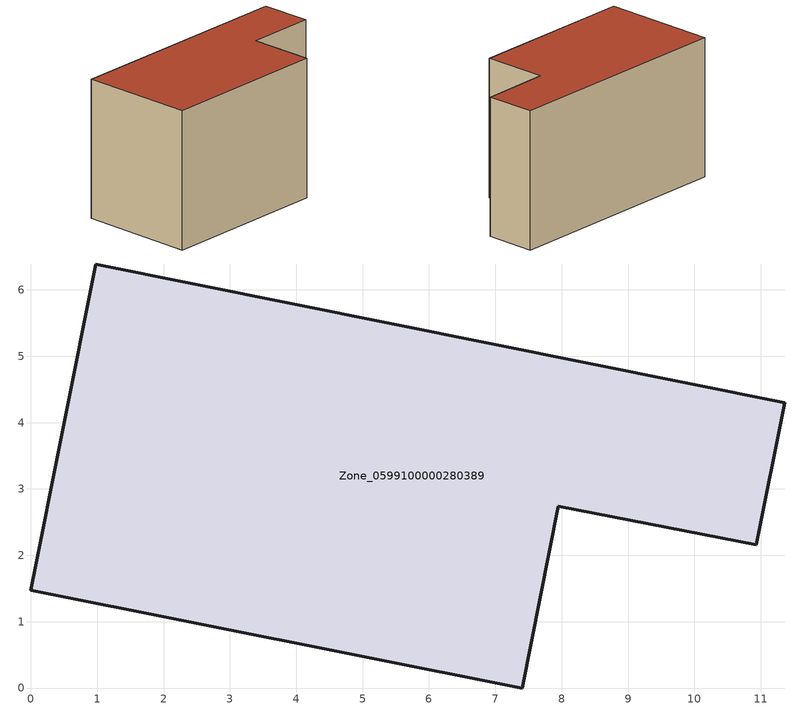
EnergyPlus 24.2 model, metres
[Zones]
Zone_0599100000280389
 floor ground (C_G): 0,1.47 0.98,6.39 11.36,4.3 10.93,2.16 7.95,2.74 7.41,0 z0
 wall outside (C_F): 0.98,6.39 0,1.47 7.41,0 7.95,2.74 10.93,2.16 11.36,4.3 0.98,6.39 z0:6.14
 roof outside (C_R): 11.36,4.3 0.98,6.39 0,1.47 7.41,0 7.95,2.74 10.93,2.16 z6.14
[BUILDING]
Pand.0599100000280389: North Axis=0; Terrain=City; Loads Convergence Tolerance Value=0.04; Temperature Convergence Tolerance Value=0.4; Solar Distribution=FullExterior; Maximum Number of Warmup Days=25; Minimum Number of Warmup Days=1
[Site:Location]
Rotterdam.The.Hague.AP_ZH_NLD Design_Conditions: Latitude=51.96; Longitude=4.45; Time Zone=1; Elevation=-4.5
[SITE:GROUNDTEMPERATURE:BUILDINGSURFACE]
18, 18, 18, 18, 18, 18, 18, 18, 18, 18, 18, 18
[MATERIAL] Thermal Absorptance=0.9; Solar Absorptance=0.7; Visible Absorptance=0.7
Name | Roughness | Thickness | Conductivity | Density | Specific Heat
G.TC.1946 | MediumSmooth | 0.15 | 1 | 540 | 1210
F.TC.1946 | Rough | 0.3 | 0.857143 | 1920 | 840
R.TC.1946 | MediumRough | 0.2 | 0.909091 | 1500 | 1000
[CONSTRUCTION]
C_G: G.TC.1946
C_F: F.TC.1946
C_R: R.TC.1946
[ZONE]
Zone_0599100000280389: Type=1; Multiplier=1; Ceiling Height=Autocalculate; Volume=Autocalculate; Floor Area=autocalculate; Part of Total Floor Area=Yes
[ZONEINFILTRATION:DESIGNFLOWRATE]
Infil_Zone_0599100000280389: Zone or ZoneList or Space or SpaceList=Zone_0599100000280389; Schedule=AlwaysOn; Design Flow Rate Calculation Method=Flow/Area; Flow Rate per Floor Area=0.003; Constant Term Coefficient=1; Temperature Term Coefficient=0; Velocity Term Coefficient=0; Velocity Squared Term Coefficient=0
[HVACTEMPLATE:ZONE:IDEALLOADSAIRSYSTEM]
Zone_0599100000280389: Maximum Heating Supply Air Temperature=50; Minimum Cooling Supply Air Temperature=13; Maximum Heating Supply Air Humidity Ratio=0.0156; Minimum Cooling Supply Air Humidity Ratio=0.0077; Heating Limit=NoLimit; Cooling Limit=NoLimit; Dehumidification Control Type=ConstantSensibleHeatRatio; Cooling Sensible Heat Ratio=0.7; Dehumidification Setpoint=60; Humidification Control Type=None; Humidification Setpoint=30; Outdoor Air Method=None; Outdoor Air Flow Rate per Person=0.00944; Outdoor Air Flow Rate per Zone Floor Area=0; Outdoor Air Flow Rate per Zone=0; Demand Controlled Ventilation Type=None; Outdoor Air Economizer Type=NoEconomizer; Heat Recovery Type=None; Sensible Heat Recovery Effectiveness=0.7; Latent Heat Recovery Effectiveness=0.65
[ZONECONTROL:THERMOSTAT]
ThermostatControl_Zone_0599100000280389: Zone or ZoneList=Zone_0599100000280389; Control Type Schedule=DualSetpointControlType; Control 1=Thermostat_Zone_0599100000280389; Temperature Difference Between Cutout And Setpoint=0
[THERMOSTATSETPOINT:DUALSETPOINT]
Thermostat_Zone_0599100000280389: Heating Setpoint Temperature Schedule=HeatingSetpoint_Zone_0599100000280389; Cooling Setpoint Temperature Schedule=CoolingSetpoint_Zone_0599100000280389
[SCHEDULE:COMPACT]
HeatingSetpoint_Zone_0599100000280389: Through: 12/31, For: AllDays, Until: 24:00, 21
CoolingSetpoint_Zone_0599100000280389: Through: 12/31, For: AllDays, Until: 24:00, 24
DualSetpointControlType: Through: 12/31, For: AllDays, Until: 24:00, 4
AlwaysOn: Through: 12/31, For: AllDays, Until: 24:00, 1
